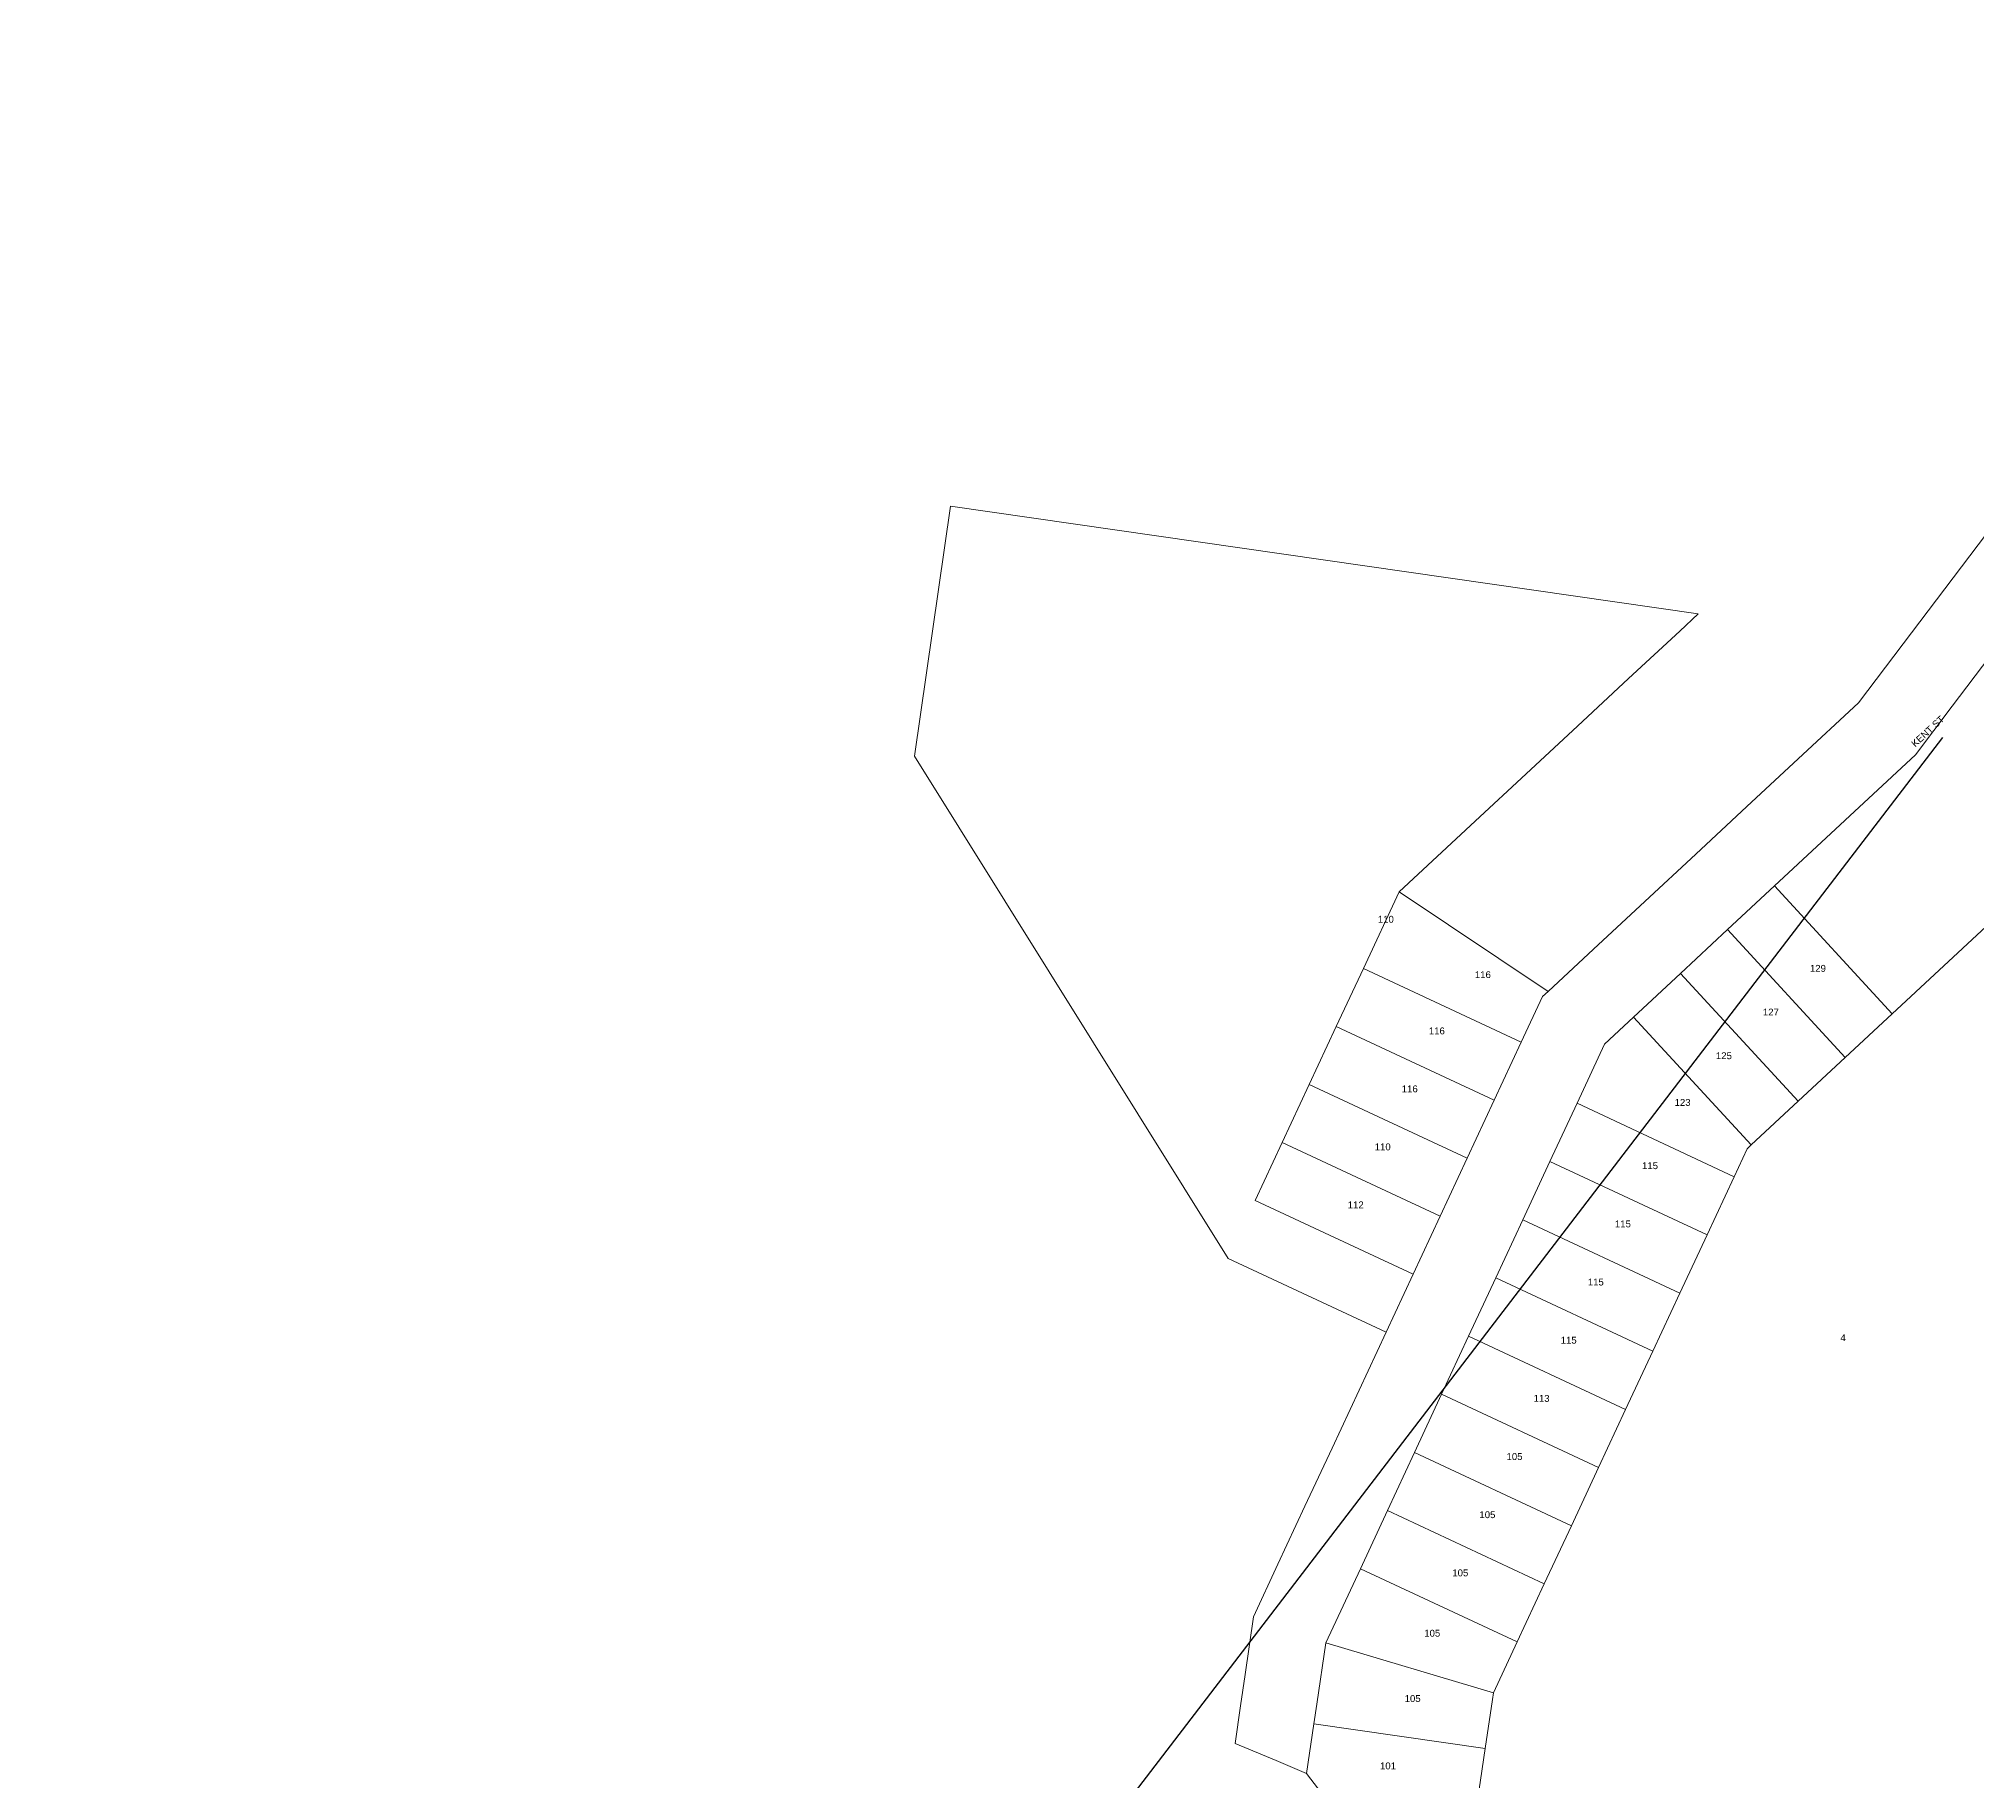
# Model space of a CAD drawing. Header units: metres. Extents: x 259983 to 262112, y 6265371 to 6267114.
# Drawn here: x 259983 to 260491, y 6266177 to 6266634 of the extents above; entities that cross this region are included whole.
import ezdxf

# ---------------------------------------------------------------- set-up
doc = ezdxf.new("R2010")
doc.units = ezdxf.units.M
doc.layers.add('Cadastre Land Parcels_SP_EXT', color=9, linetype='Continuous', lineweight=5)
doc.layers.add('Cadastre Roads_SP_EXT', color=9, linetype='Continuous', lineweight=5)
doc.layers.add('Services_SP_EXT', color=7, linetype='Continuous')
doc.styles.get("Standard").update_dxf_attribs({"font": 'arial.ttf'})

msp = doc.modelspace()

# ---------------------------------------------------------------- linework, layer by layer
at = {"layer": 'Cadastre Land Parcels_SP_EXT', "linetype": 'Continuous'}
for points in [[(260417.81, 6266483.3), (260221.69, 6266511.58), (260212.3, 6266446), (260294.51, 6266314.18), (260335.96, 6266294.83), (260343.05, 6266310.05), (260301.61, 6266329.39), (260308.71, 6266344.62), (260315.8, 6266359.84), (260322.9, 6266375.06), (260329.99, 6266390.28), (260339.34, 6266410.34), (260359.31, 6266428.9), (260372.73, 6266441.37), (260386.15, 6266453.85), (260399.56, 6266466.32), (260412.98, 6266478.79), (260417.81, 6266483.3)], [(260378.47, 6266384.25), (260339.34, 6266410.34), (260329.99, 6266390.28), (260371.41, 6266370.93), (260376.98, 6266382.87), (260378.47, 6266384.25)], [(260468.69, 6266378.34), (260437.86, 6266411.92), (260425.54, 6266400.45), (260456.37, 6266366.88), (260468.69, 6266378.34)], [(260456.37, 6266366.88), (260425.54, 6266400.45), (260413.21, 6266388.98), (260444.04, 6266355.42), (260456.37, 6266366.88)], [(260371.41, 6266370.93), (260329.99, 6266390.28), (260322.9, 6266375.06), (260364.32, 6266355.71), (260371.41, 6266370.93)], [(260444.04, 6266355.42), (260413.21, 6266388.98), (260400.88, 6266377.51), (260431.71, 6266343.96), (260444.04, 6266355.42)], [(260364.32, 6266355.71), (260322.9, 6266375.06), (260315.8, 6266359.84), (260357.23, 6266340.49), (260364.32, 6266355.71)], [(260431.71, 6266343.96), (260400.88, 6266377.51), (260393.23, 6266370.41), (260386.03, 6266354.92), (260427.23, 6266335.6), (260430.66, 6266342.95), (260431.71, 6266343.96)], [(260357.23, 6266340.49), (260315.8, 6266359.84), (260308.71, 6266344.62), (260350.14, 6266325.27), (260357.23, 6266340.49)], [(260427.23, 6266335.6), (260386.03, 6266354.92), (260378.93, 6266339.62), (260420.13, 6266320.34), (260427.23, 6266335.6)], [(260350.14, 6266325.27), (260308.71, 6266344.62), (260301.61, 6266329.39), (260343.05, 6266310.05), (260350.14, 6266325.27)], [(260420.13, 6266320.34), (260378.93, 6266339.62), (260371.82, 6266324.35), (260413.02, 6266305.09), (260420.13, 6266320.34)], [(260413.02, 6266305.09), (260371.82, 6266324.35), (260364.72, 6266309.09), (260405.88, 6266289.83), (260413.02, 6266305.09)], [(260405.88, 6266289.83), (260364.72, 6266309.09), (260357.61, 6266293.82), (260398.77, 6266274.58), (260405.88, 6266289.83)], [(260398.77, 6266274.58), (260357.61, 6266293.82), (260350.51, 6266278.56), (260391.66, 6266259.32), (260398.77, 6266274.58)], [(260391.66, 6266259.32), (260350.51, 6266278.56), (260343.41, 6266263.29), (260384.56, 6266244.06), (260391.66, 6266259.32)], [(260384.56, 6266244.06), (260343.41, 6266263.29), (260336.3, 6266248.03), (260377.45, 6266228.81), (260384.56, 6266244.06)], [(260377.45, 6266228.81), (260336.3, 6266248.03), (260329.2, 6266232.77), (260370.34, 6266213.55), (260377.45, 6266228.81)], [(260370.34, 6266213.55), (260329.2, 6266232.77), (260320.16, 6266213.3), (260364.14, 6266200.19), (260370.34, 6266213.55)], [(260364.14, 6266200.19), (260320.16, 6266213.3), (260317.79, 6266197.27), (260317.03, 6266192.07), (260361.94, 6266185.58), (260363.87, 6266198.43), (260364.14, 6266200.19)], [(260361.94, 6266185.58), (260317.03, 6266192.07), (260315.1, 6266179.08), (260318.18, 6266174.95), (260359.52, 6266169.01), (260361.94, 6266185.58)]]:
    msp.add_lwpolyline(points, close=True, dxfattribs=at)
msp.add_lwpolyline([(260493.35, 6266401.26), (260481.02, 6266389.8), (260468.69, 6266378.34), (260456.37, 6266366.88), (260444.04, 6266355.42), (260431.71, 6266343.96), (260430.66, 6266342.95), (260427.23, 6266335.6), (260420.13, 6266320.34), (260413.02, 6266305.09), (260405.88, 6266289.83), (260398.77, 6266274.58), (260391.66, 6266259.32), (260384.56, 6266244.06), (260377.45, 6266228.81), (260370.34, 6266213.55), (260364.14, 6266200.19), (260363.87, 6266198.43), (260361.94, 6266185.58), (260359.52, 6266169.01)], dxfattribs=at)
at = {"layer": 'Cadastre Roads_SP_EXT', "linetype": 'Continuous'}
msp.add_lwpolyline([(260591.79, 6266634.2), (260471.61, 6266475.46), (260459.89, 6266459.98), (260444.01, 6266445.24), (260430.6, 6266432.76), (260417.22, 6266420.29), (260403.8, 6266407.82), (260390.39, 6266395.35), (260378.47, 6266384.25), (260376.98, 6266382.87), (260371.41, 6266370.93), (260364.32, 6266355.71), (260357.23, 6266340.49), (260350.14, 6266325.27), (260343.05, 6266310.05), (260335.96, 6266294.83), (260328.87, 6266279.62), (260321.78, 6266264.4), (260314.68, 6266249.18), (260307.6, 6266233.96), (260301.2, 6266220.13), (260298.97, 6266205.02), (260297.76, 6266196.77), (260296.33, 6266186.9), (260307.09, 6266182.42), (260315.1, 6266179.08), (260317.03, 6266192.07), (260317.03, 6266192.07), (260317.79, 6266197.27), (260320.16, 6266213.3), (260329.2, 6266232.77), (260336.3, 6266248.03), (260343.41, 6266263.29), (260350.51, 6266278.56), (260357.61, 6266293.82), (260364.72, 6266309.09), (260371.82, 6266324.35), (260378.93, 6266339.62), (260386.03, 6266354.92), (260393.23, 6266370.41), (260400.88, 6266377.51), (260413.21, 6266388.98), (260425.54, 6266400.45), (260437.86, 6266411.92), (260450.19, 6266423.42), (260462.52, 6266434.89), (260474.85, 6266446.36), (260484.46, 6266459.07), (260494.34, 6266472.11)], dxfattribs=at)
at = {"layer": 'Services_SP_EXT'}
msp.add_lwpolyline([(260481.91, 6266450.89), (259982.56, 6265798.75)], dxfattribs=at)

# ---------------------------------------------------------------- texts
at = {"layer": 'Cadastre Land Parcels_SP_EXT'}
for s, p in [('110', (260333.79, 6266402.28)), ('116', (260359.24, 6266387.74)), ('129', (260447.12, 6266389.4)), ('127', (260434.79, 6266377.93)), ('116', (260347.16, 6266372.99)), ('125', (260422.46, 6266366.47)), ('116', (260340.06, 6266357.78)), ('123', (260411.63, 6266354.22)), ('110', (260332.97, 6266342.56)), ('115', (260403.08, 6266337.62)), ('112', (260325.88, 6266327.34)), ('115', (260395.97, 6266322.35)), ('115', (260388.86, 6266307.09)), ('115', (260381.75, 6266291.83)), ('4', (260455.13, 6266292.5)), ('113', (260374.64, 6266276.57)), ('105', (260367.54, 6266261.31)), ('105', (260360.43, 6266246.05)), ('105', (260353.32, 6266230.79)), ('105', (260345.96, 6266214.95)), ('105', (260340.82, 6266197.81)), ('101', (260334.35, 6266180.14))]:
    msp.add_text(s, height=1.8, dxfattribs=at).set_placement(p)
at = {"layer": 'Cadastre Roads_SP_EXT'}
msp.add_text('KENT ST', height=1.8, rotation=42.7324, dxfattribs=at).set_placement((260474.74, 6266448.22))

doc.saveas('drawing.dxf')
